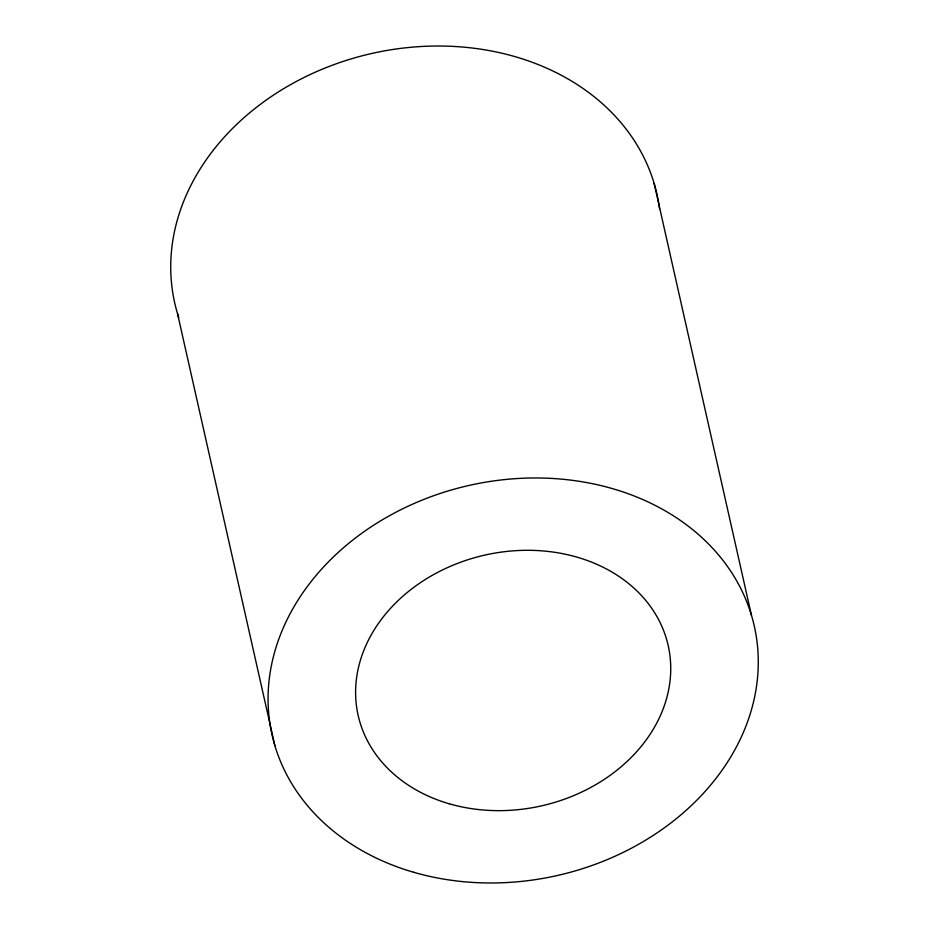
<?xml version="1.0" encoding="UTF-8"?>
<svg xmlns="http://www.w3.org/2000/svg" width="929" height="929" viewBox="0 0 929 929"><rect width="100%" height="100%" fill="white"/><g stroke="black" fill="none" stroke-linecap="round" stroke-linejoin="round"><path stroke-width="1.39" d="M654.132 183.385L751.468 615.323M177.532 313.677L274.868 745.615M178.763 317.613A247.172 199.967 -12.7 0 1 371.693 53.487A247.172 199.967 -12.7 0 1 659.578 208.967M449.16 803.759A158.905 128.55 -12.7 0 0 669.867 655.038A158.905 128.55 -12.7 0 0 420.489 582.622A158.905 128.55 -12.7 0 0 449.16 803.759M413.602 872.25A247.172 199.967 -12.7 0 0 756.914 640.917A247.172 199.967 -12.7 0 0 368.987 528.264A247.172 199.967 -12.7 0 0 413.602 872.25"/></g></svg>
